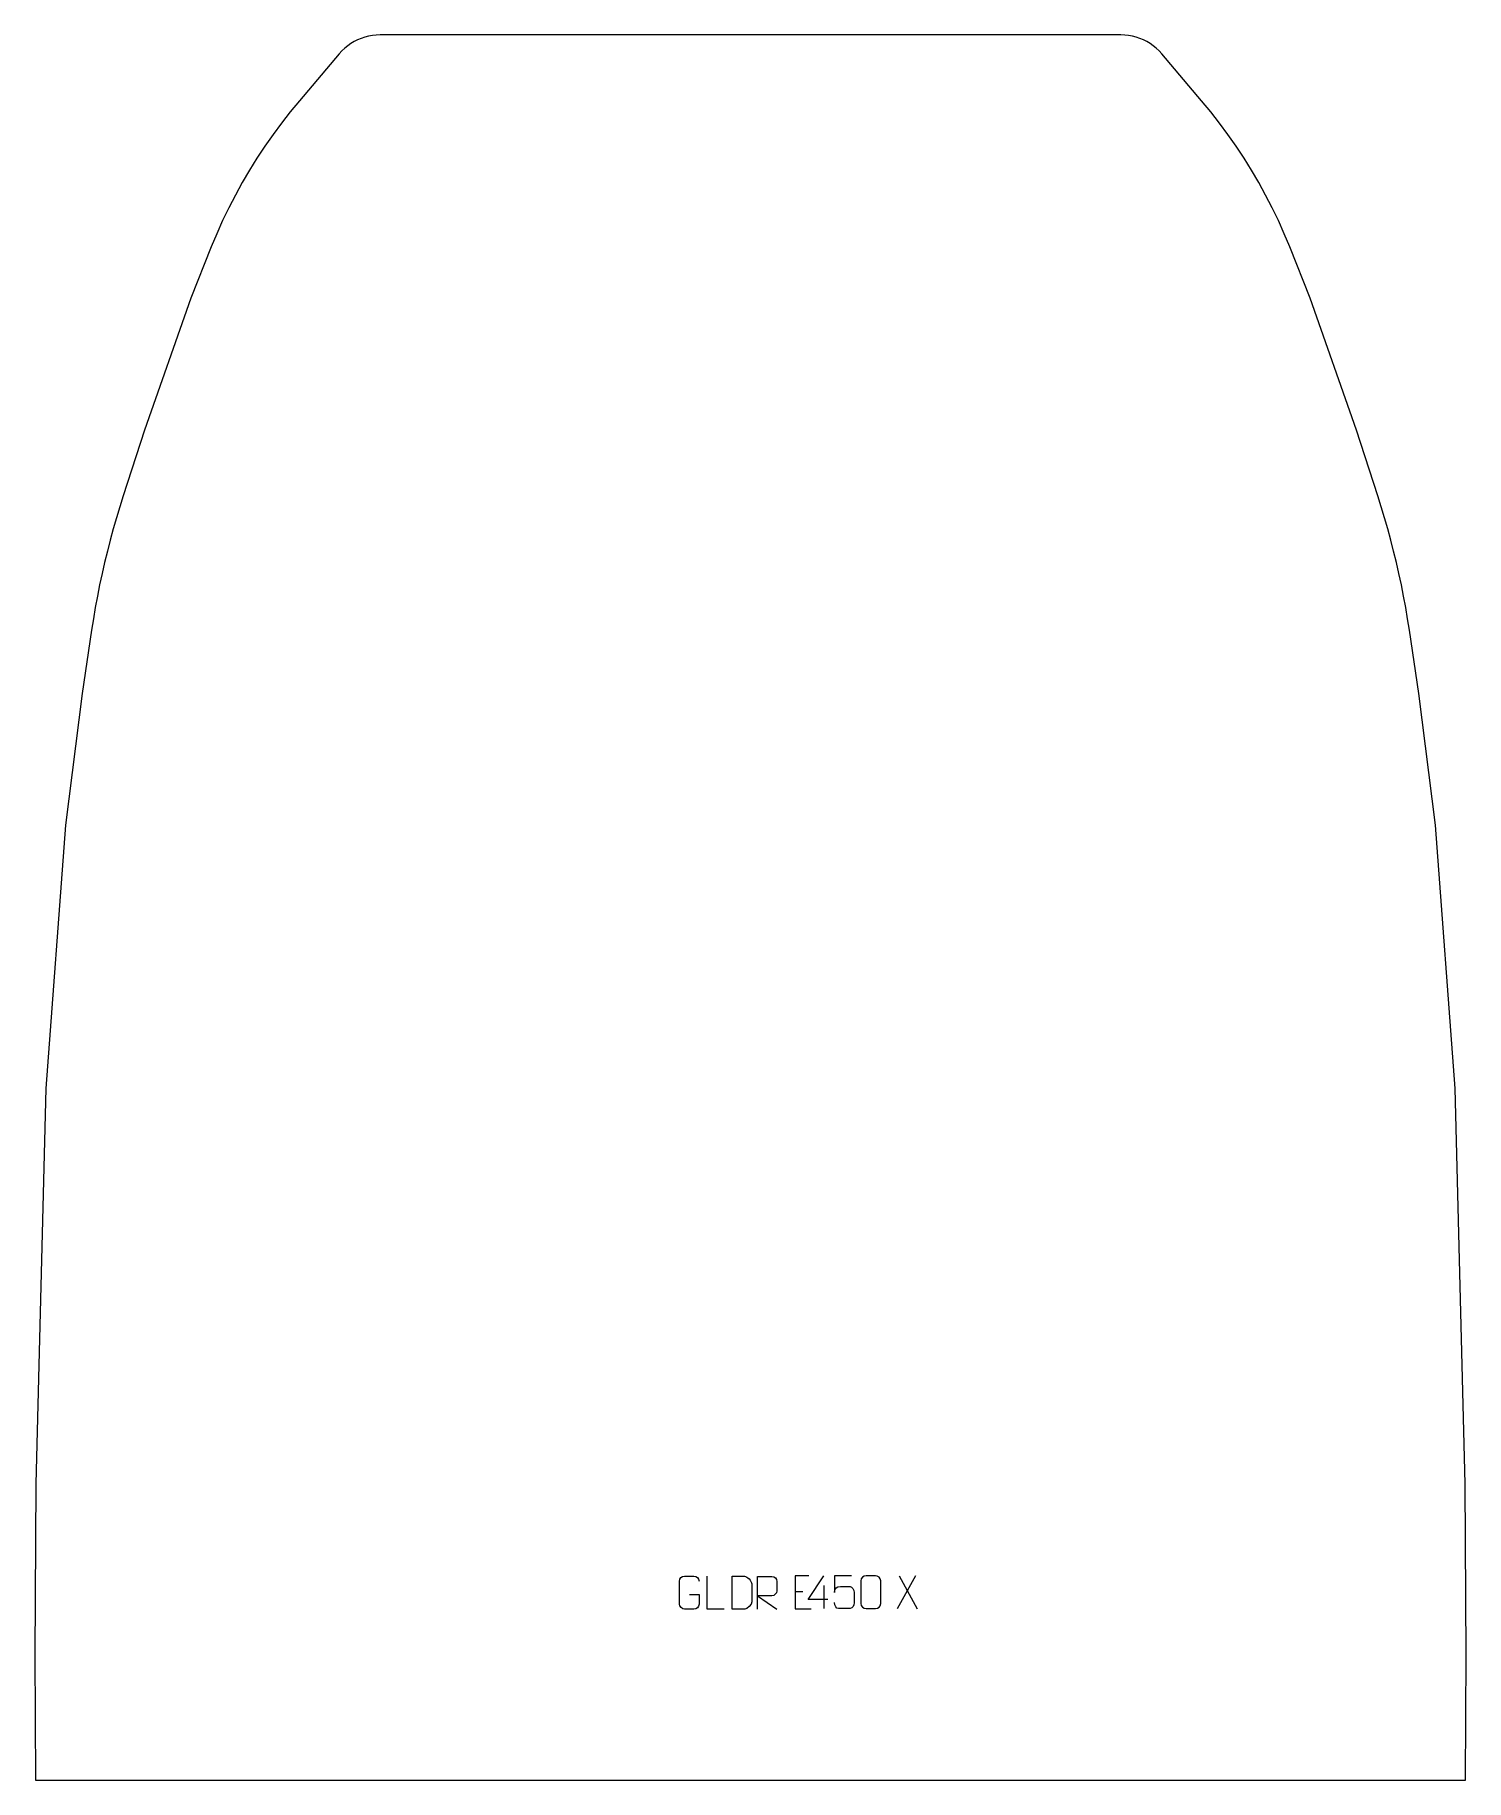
# Model space of a CAD drawing. Header units: millimetres. Extents: x -586 to 500, y 683 to 2008.
import ezdxf

# ---------------------------------------------------------------- set-up
doc = ezdxf.new("R2010")
doc.units = ezdxf.units.MM
doc.header["$MEASUREMENT"] = 0
doc.layers.add('layer 1', color=7, linetype='Continuous')

msp = doc.modelspace()

# ---------------------------------------------------------------- linework, layer by layer
at = {"layer": 'layer 1', "color": 242, "lineweight": 9}
msp.add_open_spline([(-324.2734, 2008.3985), (-324.2734, 2008.3985), (238.1066, 2008.3985), (238.1066, 2008.3985), (238.1066, 2008.3985), (238.1066, 2008.3985), (241.0425, 2008.2933), (241.0425, 2008.2933), (241.0425, 2008.2933), (241.0425, 2008.2933), (243.961, 2007.9762), (243.961, 2007.9762), (243.961, 2007.9762), (243.961, 2007.9762), (246.8483, 2007.4487), (246.8483, 2007.4487), (246.8483, 2007.4487), (246.8483, 2007.4487), (249.6899, 2006.7165), (249.6899, 2006.7165), (249.6899, 2006.7165), (249.6899, 2006.7165), (252.4727, 2005.7797), (252.4727, 2005.7797), (252.4727, 2005.7797), (252.4727, 2005.7797), (255.1786, 2004.6434), (255.1786, 2004.6434), (255.1786, 2004.6434), (255.1786, 2004.6434), (257.7996, 2003.3169), (257.7996, 2003.3169), (257.7996, 2003.3169), (257.7996, 2003.3169), (260.3131, 2001.8047), (260.3131, 2001.8047), (260.3131, 2001.8047), (260.3131, 2001.8047), (262.7143, 2000.1125), (262.7143, 2000.1125), (262.7143, 2000.1125), (262.7143, 2000.1125), (264.9877, 1998.2542), (264.9877, 1998.2542), (264.9877, 1998.2542), (264.9877, 1998.2542), (267.1174, 1996.234), (267.1174, 1996.234), (267.1174, 1996.234), (267.1174, 1996.234), (269.0991, 1994.0687), (269.0991, 1994.0687), (269.0991, 1994.0687), (269.0991, 1994.0687), (299.4182, 1958.3996), (299.4182, 1958.3996), (299.4182, 1958.3996), (299.4182, 1958.3996), (306.3269, 1950.0461), (306.3269, 1950.0461), (306.3269, 1950.0461), (306.3269, 1950.0461), (313.0056, 1941.509), (313.0056, 1941.509), (313.0056, 1941.509), (313.0056, 1941.509), (319.4543, 1932.7927), (319.4543, 1932.7927), (319.4543, 1932.7927), (319.4543, 1932.7927), (325.6643, 1923.9074), (325.6643, 1923.9074), (325.6643, 1923.9074), (325.6643, 1923.9074), (331.6341, 1914.8587), (331.6341, 1914.8587), (331.6341, 1914.8587), (331.6341, 1914.8587), (337.3549, 1905.6505), (337.3549, 1905.6505), (337.3549, 1905.6505), (337.3549, 1905.6505), (342.8255, 1896.292), (342.8255, 1896.292), (342.8255, 1896.292), (342.8255, 1896.292), (348.0428, 1886.7869), (348.0428, 1886.7869), (348.0428, 1886.7869), (348.0428, 1886.7869), (353.001, 1877.1462), (353.001, 1877.1462), (353.001, 1877.1462), (353.001, 1877.1462), (357.6959, 1867.3756), (357.6959, 1867.3756), (357.6959, 1867.3756), (357.6959, 1867.3756), (362.1273, 1857.4816), (362.1273, 1857.4816), (362.1273, 1857.4816), (362.1273, 1857.4816), (366.2895, 1847.4722), (366.2895, 1847.4722), (366.2895, 1847.4722), (366.2895, 1847.4722), (381.9175, 1808.4013), (381.9175, 1808.4013), (381.9175, 1808.4013), (381.9175, 1808.4013), (416.9161, 1708.3997), (416.9161, 1708.3997), (416.9161, 1708.3997), (416.9161, 1708.3997), (433.1659, 1658.4007), (433.1659, 1658.4007), (433.1659, 1658.4007), (433.1659, 1658.4007), (435.8101, 1650.0683), (435.8101, 1650.0683), (435.8101, 1650.0683), (435.8101, 1650.0683), (438.3419, 1641.6996), (438.3419, 1641.6996), (438.3419, 1641.6996), (438.3419, 1641.6996), (440.7561, 1633.2961), (440.7561, 1633.2961), (440.7561, 1633.2961), (440.7561, 1633.2961), (443.0549, 1624.8614), (443.0549, 1624.8614), (443.0549, 1624.8614), (443.0549, 1624.8614), (445.2354, 1616.3954), (445.2354, 1616.3954), (445.2354, 1616.3954), (445.2354, 1616.3954), (447.3013, 1607.9019), (447.3013, 1607.9019), (447.3013, 1607.9019), (447.3013, 1607.9019), (449.2467, 1599.3779), (449.2467, 1599.3779), (449.2467, 1599.3779), (449.2467, 1599.3779), (451.0796, 1590.8299), (451.0796, 1590.8299), (451.0796, 1590.8299), (451.0796, 1590.8299), (452.7899, 1582.2573), (452.7899, 1582.2573), (452.7899, 1582.2573), (452.7899, 1582.2573), (454.3849, 1573.6615), (454.3849, 1573.6615), (454.3849, 1573.6615), (454.3849, 1573.6615), (455.8594, 1565.0446), (455.8594, 1565.0446), (455.8594, 1565.0446), (455.8594, 1565.0446), (457.2156, 1556.4074), (457.2156, 1556.4074), (457.2156, 1556.4074), (457.2156, 1556.4074), (464.4167, 1508.3996), (464.4167, 1508.3996), (464.4167, 1508.3996), (464.4167, 1508.3996), (476.9165, 1408.3988), (476.9165, 1408.3988), (476.9165, 1408.3988), (476.9165, 1408.3988), (491.9175, 1208.4016), (491.9175, 1208.4016), (491.9175, 1208.4016), (491.9175, 1208.4016), (499.4154, 908.3999), (499.4154, 908.3999), (499.4154, 908.3999), (499.4154, 908.3999), (500.2296, 778.4276), (500.2296, 778.4276), (500.2296, 778.4276), (500.2296, 778.4276), (499.8784, 683.4003), (499.8784, 683.4003), (499.8784, 683.4003), (499.8784, 683.4003), (-586.0459, 683.4003), (-586.0459, 683.4003), (-586.0459, 683.4003), (-586.0459, 683.4003), (-586.3942, 778.4276), (-586.3942, 778.4276), (-586.3942, 778.4276), (-586.3942, 778.4276), (-585.5822, 908.3999), (-585.5822, 908.3999), (-585.5822, 908.3999), (-585.5822, 908.3999), (-578.0821, 1208.4016), (-578.0821, 1208.4016), (-578.0821, 1208.4016), (-578.0821, 1208.4016), (-563.0811, 1408.3988), (-563.0811, 1408.3988), (-563.0811, 1408.3988), (-563.0811, 1408.3988), (-550.5813, 1508.3996), (-550.5813, 1508.3996), (-550.5813, 1508.3996), (-550.5813, 1508.3996), (-543.3802, 1556.4074), (-543.3802, 1556.4074), (-543.3802, 1556.4074), (-543.3802, 1556.4074), (-542.024, 1565.0446), (-542.024, 1565.0446), (-542.024, 1565.0446), (-542.024, 1565.0446), (-540.5495, 1573.6615), (-540.5495, 1573.6615), (-540.5495, 1573.6615), (-540.5495, 1573.6615), (-538.9545, 1582.2573), (-538.9545, 1582.2573), (-538.9545, 1582.2573), (-538.9545, 1582.2573), (-537.2442, 1590.8299), (-537.2442, 1590.8299), (-537.2442, 1590.8299), (-537.2442, 1590.8299), (-535.4142, 1599.3779), (-535.4142, 1599.3779), (-535.4142, 1599.3779), (-535.4142, 1599.3779), (-533.4659, 1607.9019), (-533.4659, 1607.9019), (-533.4659, 1607.9019), (-533.4659, 1607.9019), (-531.4, 1616.3954), (-531.4, 1616.3954), (-531.4, 1616.3954), (-531.4, 1616.3954), (-529.2195, 1624.8614), (-529.2195, 1624.8614), (-529.2195, 1624.8614), (-529.2195, 1624.8614), (-526.9207, 1633.2961), (-526.9207, 1633.2961), (-526.9207, 1633.2961), (-526.9207, 1633.2961), (-524.5065, 1641.6996), (-524.5065, 1641.6996), (-524.5065, 1641.6996), (-524.5065, 1641.6996), (-521.9777, 1650.0683), (-521.9777, 1650.0683), (-521.9777, 1650.0683), (-521.9777, 1650.0683), (-519.3327, 1658.4007), (-519.3327, 1658.4007), (-519.3327, 1658.4007), (-519.3327, 1658.4007), (-503.0829, 1708.3997), (-503.0829, 1708.3997), (-503.0829, 1708.3997), (-503.0829, 1708.3997), (-468.0821, 1808.4013), (-468.0821, 1808.4013), (-468.0821, 1808.4013), (-468.0821, 1808.4013), (-452.4541, 1847.4722), (-452.4541, 1847.4722), (-452.4541, 1847.4722), (-452.4541, 1847.4722), (-448.2912, 1857.4816), (-448.2912, 1857.4816), (-448.2912, 1857.4816), (-448.2912, 1857.4816), (-443.8605, 1867.3756), (-443.8605, 1867.3756), (-443.8605, 1867.3756), (-443.8605, 1867.3756), (-439.1656, 1877.1462), (-439.1656, 1877.1462), (-439.1656, 1877.1462), (-439.1656, 1877.1462), (-434.2074, 1886.7869), (-434.2074, 1886.7869), (-434.2074, 1886.7869), (-434.2074, 1886.7869), (-428.9901, 1896.292), (-428.9901, 1896.292), (-428.9901, 1896.292), (-428.9901, 1896.292), (-423.5195, 1905.6505), (-423.5195, 1905.6505), (-423.5195, 1905.6505), (-423.5195, 1905.6505), (-417.7987, 1914.8587), (-417.7987, 1914.8587), (-417.7987, 1914.8587), (-417.7987, 1914.8587), (-411.8289, 1923.9074), (-411.8289, 1923.9074), (-411.8289, 1923.9074), (-411.8289, 1923.9074), (-405.6182, 1932.7927), (-405.6182, 1932.7927), (-405.6182, 1932.7927), (-405.6182, 1932.7927), (-399.1724, 1941.509), (-399.1724, 1941.509), (-399.1724, 1941.509), (-399.1724, 1941.509), (-392.4915, 1950.0461), (-392.4915, 1950.0461), (-392.4915, 1950.0461), (-392.4915, 1950.0461), (-385.5821, 1958.3996), (-385.5821, 1958.3996), (-385.5821, 1958.3996), (-385.5821, 1958.3996), (-355.2659, 1994.0687), (-355.2659, 1994.0687), (-355.2659, 1994.0687), (-355.2659, 1994.0687), (-353.2849, 1996.234), (-353.2849, 1996.234), (-353.2849, 1996.234), (-353.2849, 1996.234), (-351.1523, 1998.2542), (-351.1523, 1998.2542), (-351.1523, 1998.2542), (-351.1523, 1998.2542), (-348.8789, 2000.1125), (-348.8789, 2000.1125), (-348.8789, 2000.1125), (-348.8789, 2000.1125), (-346.4806, 2001.8047), (-346.4806, 2001.8047), (-346.4806, 2001.8047), (-346.4806, 2001.8047), (-343.9642, 2003.3169), (-343.9642, 2003.3169), (-343.9642, 2003.3169), (-343.9642, 2003.3169), (-341.3454, 2004.6434), (-341.3454, 2004.6434), (-341.3454, 2004.6434), (-341.3454, 2004.6434), (-338.6373, 2005.7797), (-338.6373, 2005.7797), (-338.6373, 2005.7797), (-338.6373, 2005.7797), (-335.8567, 2006.7165), (-335.8567, 2006.7165), (-335.8567, 2006.7165), (-335.8567, 2006.7165), (-333.0129, 2007.4487), (-333.0129, 2007.4487), (-333.0129, 2007.4487), (-333.0129, 2007.4487), (-330.1256, 2007.9762), (-330.1256, 2007.9762), (-330.1256, 2007.9762), (-330.1256, 2007.9762), (-327.2071, 2008.2933), (-327.2071, 2008.2933), (-327.2071, 2008.2933), (-327.2071, 2008.2933), (-324.2734, 2008.3985), (-324.2734, 2008.3985)], degree=3, knots=[0, 0, 0, 0, 0.010526316, 0.010526316, 0.010526316, 0.010526316, 0.021052632, 0.021052632, 0.021052632, 0.021052632, 0.031578947, 0.031578947, 0.031578947, 0.031578947, 0.042105263, 0.042105263, 0.042105263, 0.042105263, 0.052631579, 0.052631579, 0.052631579, 0.052631579, 0.063157895, 0.063157895, 0.063157895, 0.063157895, 0.073684211, 0.073684211, 0.073684211, 0.073684211, 0.084210526, 0.084210526, 0.084210526, 0.084210526, 0.094736842, 0.094736842, 0.094736842, 0.094736842, 0.105263158, 0.105263158, 0.105263158, 0.105263158, 0.115789474, 0.115789474, 0.115789474, 0.115789474, 0.126315789, 0.126315789, 0.126315789, 0.126315789, 0.136842105, 0.136842105, 0.136842105, 0.136842105, 0.147368421, 0.147368421, 0.147368421, 0.147368421, 0.157894737, 0.157894737, 0.157894737, 0.157894737, 0.168421053, 0.168421053, 0.168421053, 0.168421053, 0.178947368, 0.178947368, 0.178947368, 0.178947368, 0.189473684, 0.189473684, 0.189473684, 0.189473684, 0.2, 0.2, 0.2, 0.2, 0.210526316, 0.210526316, 0.210526316, 0.210526316, 0.221052632, 0.221052632, 0.221052632, 0.221052632, 0.231578947, 0.231578947, 0.231578947, 0.231578947, 0.242105263, 0.242105263, 0.242105263, 0.242105263, 0.252631579, 0.252631579, 0.252631579, 0.252631579, 0.263157895, 0.263157895, 0.263157895, 0.263157895, 0.273684211, 0.273684211, 0.273684211, 0.273684211, 0.284210526, 0.284210526, 0.284210526, 0.284210526, 0.294736842, 0.294736842, 0.294736842, 0.294736842, 0.305263158, 0.305263158, 0.305263158, 0.305263158, 0.315789474, 0.315789474, 0.315789474, 0.315789474, 0.326315789, 0.326315789, 0.326315789, 0.326315789, 0.336842105, 0.336842105, 0.336842105, 0.336842105, 0.347368421, 0.347368421, 0.347368421, 0.347368421, 0.357894737, 0.357894737, 0.357894737, 0.357894737, 0.368421053, 0.368421053, 0.368421053, 0.368421053, 0.378947368, 0.378947368, 0.378947368, 0.378947368, 0.389473684, 0.389473684, 0.389473684, 0.389473684, 0.4, 0.4, 0.4, 0.4, 0.410526316, 0.410526316, 0.410526316, 0.410526316, 0.421052632, 0.421052632, 0.421052632, 0.421052632, 0.431578947, 0.431578947, 0.431578947, 0.431578947, 0.442105263, 0.442105263, 0.442105263, 0.442105263, 0.452631579, 0.452631579, 0.452631579, 0.452631579, 0.463157895, 0.463157895, 0.463157895, 0.463157895, 0.473684211, 0.473684211, 0.473684211, 0.473684211, 0.484210526, 0.484210526, 0.484210526, 0.484210526, 0.494736842, 0.494736842, 0.494736842, 0.494736842, 0.505263158, 0.505263158, 0.505263158, 0.505263158, 0.515789474, 0.515789474, 0.515789474, 0.515789474, 0.526315789, 0.526315789, 0.526315789, 0.526315789, 0.536842105, 0.536842105, 0.536842105, 0.536842105, 0.547368421, 0.547368421, 0.547368421, 0.547368421, 0.557894737, 0.557894737, 0.557894737, 0.557894737, 0.568421053, 0.568421053, 0.568421053, 0.568421053, 0.578947368, 0.578947368, 0.578947368, 0.578947368, 0.589473684, 0.589473684, 0.589473684, 0.589473684, 0.6, 0.6, 0.6, 0.6, 0.610526316, 0.610526316, 0.610526316, 0.610526316, 0.621052632, 0.621052632, 0.621052632, 0.621052632, 0.631578947, 0.631578947, 0.631578947, 0.631578947, 0.642105263, 0.642105263, 0.642105263, 0.642105263, 0.652631579, 0.652631579, 0.652631579, 0.652631579, 0.663157895, 0.663157895, 0.663157895, 0.663157895, 0.673684211, 0.673684211, 0.673684211, 0.673684211, 0.684210526, 0.684210526, 0.684210526, 0.684210526, 0.694736842, 0.694736842, 0.694736842, 0.694736842, 0.705263158, 0.705263158, 0.705263158, 0.705263158, 0.715789474, 0.715789474, 0.715789474, 0.715789474, 0.726315789, 0.726315789, 0.726315789, 0.726315789, 0.736842105, 0.736842105, 0.736842105, 0.736842105, 0.747368421, 0.747368421, 0.747368421, 0.747368421, 0.757894737, 0.757894737, 0.757894737, 0.757894737, 0.768421053, 0.768421053, 0.768421053, 0.768421053, 0.778947368, 0.778947368, 0.778947368, 0.778947368, 0.789473684, 0.789473684, 0.789473684, 0.789473684, 0.8, 0.8, 0.8, 0.8, 0.810526316, 0.810526316, 0.810526316, 0.810526316, 0.821052632, 0.821052632, 0.821052632, 0.821052632, 0.831578947, 0.831578947, 0.831578947, 0.831578947, 0.842105263, 0.842105263, 0.842105263, 0.842105263, 0.852631579, 0.852631579, 0.852631579, 0.852631579, 0.863157895, 0.863157895, 0.863157895, 0.863157895, 0.873684211, 0.873684211, 0.873684211, 0.873684211, 0.884210526, 0.884210526, 0.884210526, 0.884210526, 0.894736842, 0.894736842, 0.894736842, 0.894736842, 0.905263158, 0.905263158, 0.905263158, 0.905263158, 0.915789474, 0.915789474, 0.915789474, 0.915789474, 0.926315789, 0.926315789, 0.926315789, 0.926315789, 0.936842105, 0.936842105, 0.936842105, 0.936842105, 0.947368421, 0.947368421, 0.947368421, 0.947368421, 0.957894737, 0.957894737, 0.957894737, 0.957894737, 0.968421053, 0.968421053, 0.968421053, 0.968421053, 0.978947368, 0.978947368, 0.978947368, 0.978947368, 1, 1, 1, 1], dxfattribs=at)
at = {"layer": 'layer 1', "color": 250, "lineweight": 9}
for points, knots in [([(-89.3506, 824.24), (-89.3506, 824.24), (-82.1825, 824.24), (-82.1825, 824.24), (-82.1825, 824.24), (-82.1825, 824.24), (-82.1825, 817.0719), (-82.1825, 817.0719), (-82.1825, 817.0719), (-82.3222, 814.7485), (-83.9994, 813.2689), (-86.1472, 813.2581), (-86.1472, 813.2581), (-88.479, 813.2585), (-90.811, 813.2585), (-93.1425, 813.2581), (-93.1425, 813.2581), (-95.0674, 813.1527), (-97.0396, 815.0372), (-97.0284, 817.0545), (-97.0284, 817.0545), (-97.028, 822.8246), (-97.028, 828.5943), (-97.0284, 834.3636), (-97.0284, 834.3636), (-97.0242, 836.5017), (-95.2774, 838.2209), (-93.1251, 838.2075), (-93.1251, 838.2075), (-90.7994, 838.2075), (-88.4733, 838.2075), (-86.1472, 838.2075), (-86.1472, 838.2075), (-84.2005, 838.2429), (-82.2091, 836.7514), (-82.1825, 834.3137)], [0, 0, 0, 0, 0.1, 0.1, 0.1, 0.1, 0.2, 0.2, 0.2, 0.2, 0.3, 0.3, 0.3, 0.3, 0.4, 0.4, 0.4, 0.4, 0.5, 0.5, 0.5, 0.5, 0.6, 0.6, 0.6, 0.6, 0.7, 0.7, 0.7, 0.7, 0.8, 0.8, 0.8, 0.8, 1, 1, 1, 1]), ([(-63.131, 813.2542), (-63.131, 813.2542), (-76.0801, 813.2542), (-76.0801, 813.2542), (-76.0801, 813.2542), (-76.0801, 813.2542), (-76.0801, 838.2078), (-76.0801, 838.2078)], [0, 0, 0, 0, 0.333333333, 0.333333333, 0.333333333, 0.333333333, 1, 1, 1, 1]), ([(-56.9977, 813.2474), (-54.6659, 813.2478), (-49.7157, 813.2238), (-47.3842, 813.2235), (-47.3842, 813.2235), (-45.4592, 813.1181), (-42.1406, 816.6597), (-42.1518, 818.677), (-42.1518, 818.677), (-42.1522, 824.4471), (-42.1522, 826.6168), (-42.1518, 832.3861), (-42.1518, 832.3861), (-42.1561, 834.5242), (-45.5306, 838.1843), (-47.683, 838.1708), (-47.683, 838.1708), (-50.0087, 838.1708), (-54.733, 838.1708), (-57.0591, 838.1708), (-57.0591, 838.1708), (-57.0587, 832.4239), (-56.9974, 818.9947), (-56.9977, 813.2474)], [0, 0, 0, 0, 0.142857143, 0.142857143, 0.142857143, 0.142857143, 0.285714286, 0.285714286, 0.285714286, 0.285714286, 0.428571429, 0.428571429, 0.428571429, 0.428571429, 0.571428571, 0.571428571, 0.571428571, 0.571428571, 0.714285714, 0.714285714, 0.714285714, 0.714285714, 1, 1, 1, 1]), ([(-37.7685, 813.1479), (-37.7685, 813.1479), (-37.7685, 838.1014), (-37.7685, 838.1014), (-37.7685, 838.1014), (-34.1737, 838.1014), (-30.5782, 838.1014), (-26.983, 838.1014), (-26.983, 838.1014), (-24.6577, 838.0637), (-23.1004, 836.5737), (-23.1045, 834.2073), (-23.1045, 834.2073), (-23.1049, 832.1718), (-23.1049, 829.1124), (-23.1045, 827.0764), (-23.1045, 827.0764), (-23.111, 825.2009), (-24.9233, 823.2591), (-26.9328, 823.24), (-26.9328, 823.24), (-26.9328, 823.24), (-37.7685, 823.24), (-37.7685, 823.24), (-37.7685, 823.24), (-37.7685, 823.24), (-23.1138, 813.1479), (-23.1138, 813.1479)], [0, 0, 0, 0, 0.125, 0.125, 0.125, 0.125, 0.25, 0.25, 0.25, 0.25, 0.375, 0.375, 0.375, 0.375, 0.5, 0.5, 0.5, 0.5, 0.625, 0.625, 0.625, 0.625, 0.75, 0.75, 0.75, 0.75, 1, 1, 1, 1]), ([(1.2904, 838.49), (1.2904, 838.49), (-9.2156, 838.49), (-9.2156, 838.49), (-9.2156, 838.49), (-9.2156, 838.49), (-9.2156, 813.5364), (-9.2156, 813.5364), (-9.2156, 813.5364), (-9.2156, 813.5364), (2.9159, 813.5364), (2.9159, 813.5364)], [0, 0, 0, 0, 0.25, 0.25, 0.25, 0.25, 0.5, 0.5, 0.5, 0.5, 1, 1, 1, 1]), ([(15.6293, 820.4939), (15.6293, 820.4939), (0.8076, 820.4939), (0.8076, 820.4939), (0.8076, 820.4939), (0.8076, 820.4939), (12.6852, 838.5644), (12.6852, 838.5644)], [0, 0, 0, 0, 0.333333333, 0.333333333, 0.333333333, 0.333333333, 1, 1, 1, 1]), ([(33.6126, 838.5321), (33.6126, 838.5321), (20.7609, 838.5321), (20.7609, 838.5321), (20.7609, 838.5321), (20.7612, 834.3015), (20.7612, 830.0706), (20.7609, 825.8394), (20.7609, 825.8394), (20.7606, 829.1495), (22.3916, 830.2213), (25.2036, 830.2818), (25.2036, 830.2818), (27.6432, 830.2821), (30.0827, 830.2821), (32.5219, 830.2818), (32.5219, 830.2818), (34.1717, 830.2886), (35.6466, 827.9081), (35.6751, 825.8394), (35.6751, 825.8394), (35.6748, 823.2521), (35.6748, 820.6645), (35.6751, 818.0768), (35.6751, 818.0768), (35.7213, 816.1174), (34.2219, 813.6811), (32.596, 813.6226), (32.596, 813.6226), (30.6395, 813.6229), (25.7445, 813.6229), (23.7875, 813.6226), (23.7875, 813.6226), (21.942, 813.6138), (20.8349, 815.5786), (20.8141, 818.1297)], [0, 0, 0, 0, 0.1, 0.1, 0.1, 0.1, 0.2, 0.2, 0.2, 0.2, 0.3, 0.3, 0.3, 0.3, 0.4, 0.4, 0.4, 0.4, 0.5, 0.5, 0.5, 0.5, 0.6, 0.6, 0.6, 0.6, 0.7, 0.7, 0.7, 0.7, 0.8, 0.8, 0.8, 0.8, 1, 1, 1, 1]), ([(44.6378, 838.5766), (47.0039, 838.5766), (49.3704, 838.5766), (51.7369, 838.5766), (51.7369, 838.5766), (53.7174, 838.6122), (55.7434, 837.1179), (55.7705, 834.6758), (55.7705, 834.6758), (55.7701, 828.9184), (55.7701, 823.1606), (55.7705, 817.4024), (55.7705, 817.4024), (55.6284, 815.0748), (53.922, 813.5925), (51.7369, 813.5817), (51.7369, 813.5817), (49.3645, 813.5821), (46.9921, 813.5821), (44.6201, 813.5817), (44.6201, 813.5817), (42.6616, 813.4761), (40.6552, 815.364), (40.6666, 817.385), (40.6666, 817.385), (40.667, 823.1656), (40.667, 828.9459), (40.6666, 834.7257), (40.6666, 834.7257), (40.6709, 836.8677), (42.448, 838.5902), (44.6378, 838.5766)], [0, 0, 0, 0, 0.111111111, 0.111111111, 0.111111111, 0.111111111, 0.222222222, 0.222222222, 0.222222222, 0.222222222, 0.333333333, 0.333333333, 0.333333333, 0.333333333, 0.444444444, 0.444444444, 0.444444444, 0.444444444, 0.555555556, 0.555555556, 0.555555556, 0.555555556, 0.666666667, 0.666666667, 0.666666667, 0.666666667, 0.777777778, 0.777777778, 0.777777778, 0.777777778, 1, 1, 1, 1])]:
    msp.add_open_spline(points, degree=3, knots=knots, dxfattribs=at)
for points in [[(82.0836, 838.3762), (82.0836, 838.3762), (68.343, 813.4804), (68.343, 813.4804)], [(69.7976, 838.3762), (69.7976, 838.3762), (83.5382, 813.4227), (83.5382, 813.4227)], [(-9.2156, 826.6103), (-9.2156, 826.6103), (-3.366, 826.6103), (-3.366, 826.6103)], [(12.6852, 831.255), (12.6852, 831.255), (12.6852, 813.5903), (12.6852, 813.5903)]]:
    msp.add_open_spline(points, degree=3, dxfattribs=at)

doc.saveas('drawing.dxf')
